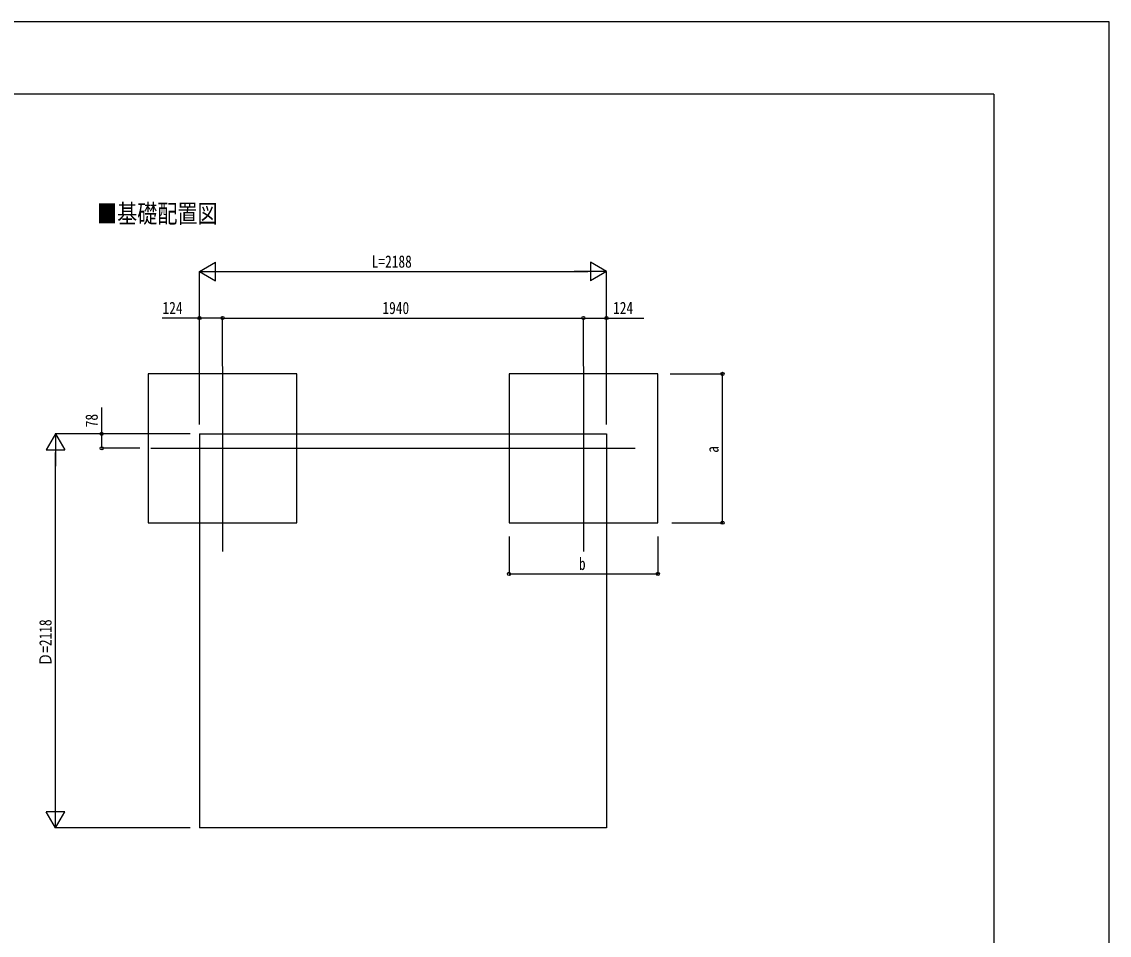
# Model space of a CAD drawing. Units: millimetres, scale not verified. Extents: x -8410 to 8410, y -5940 to 5940.
# Drawn here: x 2563 to 8410, y 1030 to 5940 of the extents above; entities that cross this region are included whole.
import ezdxf
from ezdxf.enums import TextEntityAlignment as Align

# ---------------------------------------------------------------- set-up
doc = ezdxf.new("R2010")
doc.units = ezdxf.units.MM
doc.header["$LTSCALE"] = 30
for name, color, linetype in [('0-2_USER1', 3, 'Continuous'), ('0-3_YKK_12', 2, 'Continuous'), ('0-5_YKK_A1', 4, 'Continuous'), ('0-6_YKK_D', 6, 'Continuous'), ('0-7_YKK_ZWAK', 7, 'Continuous')]:
    doc.layers.add(name, color=color, linetype=linetype)
doc.styles.add('ＭＳ ゴシック', font='')
doc.styles.get('ＭＳ ゴシック').set_extended_font_data('MS Gothic')

msp = doc.modelspace()

# ---------------------------------------------------------------- linework, layer by layer
at = {"layer": '0-3_YKK_12'}
for p, q in [((3642.61, 4087.49), (3642.61, 3092.32)), ((5582.61, 4087.49), (5582.61, 3092.32)), ((3257.64, 3647.4), (5860.75, 3647.4))]:
    msp.add_line(p, q, dxfattribs=at)
at = {"layer": '0-5_YKK_A1'}
for p, q in [((3518.61, 3725.2), (5706.61, 3725.2)), ((3518.61, 3725.2), (3518.61, 1606.82)), ((5706.61, 3725.2), (5706.61, 1606.82)), ((5706.61, 1606.82), (3518.61, 1606.82))]:
    msp.add_line(p, q, dxfattribs=at)
for points in [[(3242.61, 3247.4), (4042.61, 3247.4), (4042.61, 4047.4), (3242.61, 4047.4)], [(5182.61, 3247.4), (5982.61, 3247.4), (5982.61, 4047.4), (5182.61, 4047.4)]]:
    msp.add_lwpolyline(points, close=True, dxfattribs=at)
at = {"layer": '0-6_YKK_D'}
for p, q in [((3518.61, 4597.4), (3605.21, 4647.4)), ((3605.21, 4547.4), (3605.21, 4647.4)), ((5706.61, 4597.4), (5620, 4647.4)), ((5620, 4647.4), (5620, 4547.4)), ((3518.61, 3775.2), (3518.61, 4598.4)), ((3518.61, 4597.4), (3605.21, 4547.4)), ((3518.61, 4597.4), (3691.81, 4597.4)), ((3618.61, 4597.4), (5606.61, 4597.4)), ((5706.61, 4597.4), (5533.4, 4597.4)), ((5706.61, 4597.4), (5620, 4547.4)), ((5706.61, 3775.2), (5706.61, 4598.4)), ((3518.61, 3775.2), (3518.61, 4348.4)), ((3642.61, 4088.49), (3642.61, 4348.4)), ((3642.61, 4088.49), (3642.61, 4348.4)), ((3642.61, 4347.4), (5582.61, 4347.4)), ((5582.61, 4088.49), (5582.61, 4348.4)), ((5582.61, 4088.49), (5582.61, 4348.4)), ((5706.61, 3775.2), (5706.61, 4348.4)), ((6049.76, 4047.4), (6331.71, 4047.4)), ((6330.71, 3247.4), (6330.71, 4047.4)), ((2743.61, 3725.2), (2693.61, 3638.6)), ((3468.61, 3725.2), (2742.61, 3725.2)), ((2743.61, 3725.2), (2793.61, 3638.6)), ((2743.61, 3725.2), (2743.61, 3552)), ((3465.61, 3725.2), (2991.61, 3725.2)), ((2693.61, 3638.6), (2793.61, 3638.6)), ((3197.16, 3647.4), (2991.61, 3647.4)), ((2743.61, 1706.82), (2743.61, 3625.2)), ((6057.61, 3247.4), (6331.71, 3247.4)), ((5182.61, 3173.2), (5182.61, 2971.4)), ((5982.61, 3173.38), (5982.61, 2971.4)), ((5182.61, 2972.4), (5982.61, 2972.4)), ((2743.61, 1606.82), (2743.61, 1780.03)), ((2743.61, 1606.82), (2693.61, 1693.42)), ((2793.61, 1693.42), (2693.61, 1693.42)), ((2743.61, 1606.82), (2793.61, 1693.42)), ((3468.61, 1606.82), (2742.61, 1606.82))]:
    msp.add_line(p, q, dxfattribs=at)
for points in [[(3642.61, 4347.4), (3518.61, 4347.4), (3318.07, 4347.4)], [(5582.61, 4347.4), (5706.61, 4347.4), (5907.14, 4347.4)], [(2992.61, 3647.4), (2992.61, 3725.2), (2992.61, 3867.47)]]:
    msp.add_lwpolyline(points, dxfattribs=at)
for centre in [(3518.61, 4347.4), (3642.61, 4347.4), (3642.61, 4347.4), (5582.61, 4347.4), (5582.61, 4347.4), (5706.61, 4347.4), (6330.71, 4047.4), (2992.61, 3725.2), (2992.61, 3647.4), (6330.71, 3247.4), (5182.61, 2972.4), (5982.61, 2972.4)]:
    msp.add_circle(centre, 8.5, dxfattribs=at)
at = {"layer": '0-7_YKK_ZWAK'}
for q in [(-7809.96, 5550), (7790.04, -5050)]:
    msp.add_line((7790.04, 5550), q, dxfattribs=at)
msp.add_lwpolyline([(-8410, -5940), (8410, -5940), (8410, 5940), (-8410, 5940)], close=True, dxfattribs=at)

# ---------------------------------------------------------------- texts
at = {"layer": '0-2_USER1', "style": 'ＭＳ ゴシック', "width": 0.8}
msp.add_text('■基礎配置図', height=98.97, dxfattribs=at).set_placement((2967.79, 4829.5), align=Align.BOTTOM_LEFT)
at = {"layer": '0-6_YKK_D', "style": 'ＭＳ ゴシック', "width": 0.8}
for s, p in [('L=2188', (4444.61, 4598.4)), ('124', (3319.74, 4349.07)), ('1940', (4502.21, 4349.07)), ('124', (5742.27, 4349.07)), ('b', (5558.61, 2973.73))]:
    msp.add_text(s, height=65.98, dxfattribs=at).set_placement(p, align=Align.BOTTOM_LEFT)
for s, p in [('78', (2991.27, 3760.53)), ('a', (6329.05, 3623.4)), ('Ｄ=2118', (2742.61, 2476.41))]:
    msp.add_text(s, height=65.98, rotation=90, dxfattribs=at).set_placement(p, align=Align.BOTTOM_LEFT)

doc.saveas('drawing.dxf')
